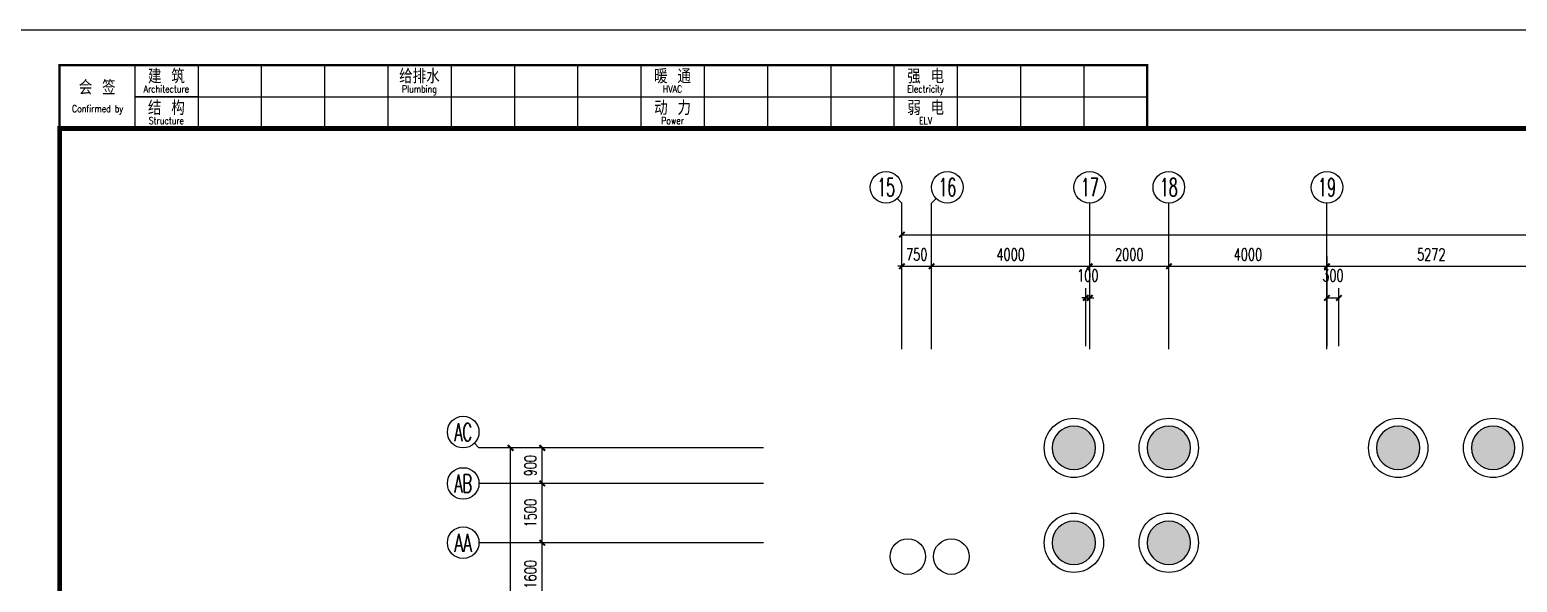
# Model space of a CAD drawing. Extents: x 190999 to 918899, y -200814 to 215286.
# Drawn here: x 666844 to 704460, y 23004 to 36986 of the extents above; entities that cross this region are included whole.
import ezdxf
from ezdxf.enums import TextEntityAlignment as Align

# ---------------------------------------------------------------- set-up
doc = ezdxf.new("R2010")
doc.units = 0
doc.header["$LTSCALE"] = 1000
doc.header["$MEASUREMENT"] = 0
doc.layers.get('Defpoints').update_dxf_attribs({"color": 1})
for name, color, linetype in [('A-外包装修', 250, 'Continuous'), ('AXIS', 3, 'Continuous'), ('AXIS_TEXT', 7, 'Continuous'), ('COLUMN', 2, 'Continuous'), ('PUB_HATCH', 250, 'Continuous'), ('图框', 189, 'Continuous')]:
    doc.layers.add(name, color=color, linetype=linetype)
doc.styles.add('_TCH_AXIS', font='COMPLEX', dxfattribs={"bigfont": 'GBCBIG'})
doc.styles.add('COMPLEX', font='COMPLEX')
doc.styles.add('DIM_FONT', font='SIMPLEX', dxfattribs={"width": 0.7, "bigfont": 'GBCBIG'})
doc.styles.add('TKZ2_tjkts.shx', font='tjromant.shx', dxfattribs={"bigfont": 'tjkts.shx'})
doc.dimstyles.new('DIMN', dxfattribs={"dimtxt": 300, "dimasz": 100, "dimexe": 250, "dimexo": 300, "dimgap": 150, "dimtad": 1, "dimdec": 0, "dimzin": 0, "dimdsep": 46, "dimtxsty": 'DIM_FONT', "dimblk": 'ARCHTICK', "dimcen": 0.09, "dimclrt": 7, "dimazin": 2, "dimtfac": 1, "dimtdec": 0, "dimtix": 1, "dimtmove": 2, "dimatfit": 3, "dimfxl": 0, "dimtolj": 1, "dimtzin": 0, "dimarcsym": 0})

# ---------------------------------------------------------------- blocks, each defined once
blk = doc.blocks.new('TJAD_TK_A0')
at = {"layer": '图框'}
for p, q in [((973, -441.7), (973, 399.3)), ((990, -412.7), (990, -156.7)), ((982, -172.7), (998, -172.7)), ((982, -188.7), (998, -188.7)), ((982, -204.7), (998, -204.7)), ((982, -220.7), (998, -220.7)), ((982, -236.7), (998, -236.7)), ((982, -252.7), (998, -252.7)), ((982, -268.7), (998, -268.7)), ((982, -284.7), (998, -284.7)), ((982, -300.7), (998, -300.7)), ((982, -316.7), (998, -316.7)), ((982, -332.7), (998, -332.7)), ((982, -348.7), (998, -348.7)), ((982, -364.7), (998, -364.7)), ((982, -380.7), (998, -380.7)), ((982, -396.7), (998, -396.7)), ((990, -396.7), (990, -412.7)), ((982, -412.7), (998, -412.7))]:
    blk.add_line(p, q, dxfattribs=at)
at = {"layer": '图框', "const_width": 1.2}
blk.add_lwpolyline([(2152, -431.7), (2152, 389.3), (998, 389.3), (998, -431.7)], close=True, dxfattribs=at)
at = {"layer": '图框', "const_width": 0.6}
blk.add_lwpolyline([(998, -431.7), (982, -431.7), (982, -156.7), (998, -156.7)], dxfattribs=at)
at = {"layer": '图框', "style": 'TKZ2_tjkts.shx'}
for s, p in [('强 电', (984.79, -212.7)), ('弱 电', (992.79, -212.7)), ('暖 通', (984.79, -276.7)), ('动 力', (992.79, -276.7)), ('给排水', (984.79, -340.7)), ('建 筑', (984.79, -404.7)), ('结 构', (992.79, -404.7)), ('会 签', (987.62, -422.2))]:
    blk.add_text(s, height=3.6, rotation=90, dxfattribs=at).set_placement(p, align=Align.MIDDLE_CENTER)
at = {"layer": '图框', "style": 'TKZ2_tjkts.shx', "width": 0.8}
for s, p in [('Electricity', (988.02, -212.7)), ('ELV', (996.02, -212.7)), ('HVAC', (988.02, -276.7)), ('Power', (996.02, -276.7)), ('Plumbing', (988.02, -340.7)), ('Architecture', (988.02, -404.7)), ('Structure', (996.02, -404.7)), ('Confirmed by', (992.95, -422.09))]:
    blk.add_text(s, height=1.8, rotation=90, dxfattribs=at).set_placement(p, align=Align.MIDDLE_CENTER)
blk = doc.blocks.new('_ArchTick')
at = {"const_width": 0.5}
blk.add_lwpolyline([(-0.7, -0.7), (0.7, 0.7)], dxfattribs=at)
blk = doc.blocks.new('*D618')
at = {"layer": 'AXIS', "color": 0, "lineweight": -2}
for p, q in [((693549, 30200), (693449, 30200)), ((693549, 28975), (693549, 30450)), ((693549, 30200), (693649, 30200)), ((693649, 28975), (693649, 30450)), ((693649, 30200), (693749, 30200))]:
    blk.add_line(p, q, dxfattribs=at)
at = {"layer": 'Defpoints', "color": 0}
for p in [(693649, 30200), (693549, 28675), (693649, 28675)]:
    blk.add_point(p, dxfattribs=at)
at = {"layer": 'AXIS', "color": 0, "lineweight": -2, "xscale": 100, "yscale": 100, "zscale": 100}
blk.add_blockref('_ArchTick', (693549, 30200), dxfattribs=at)
at = {"layer": 'AXIS', "color": 0, "lineweight": -2, "xscale": 100, "yscale": 100, "zscale": 100, "rotation": 180}
blk.add_blockref('_ArchTick', (693649, 30200), dxfattribs=at)
at = {"layer": 'AXIS', "color": 7, "insert": (693599, 30768), "char_height": 300, "attachment_point": 5, "style": 'DIM_FONT'}
blk.add_mtext('\\A1;100', dxfattribs=at)
blk = doc.blocks.new('*D619')
at = {"layer": 'AXIS', "color": 0, "lineweight": -2}
for p, q in [((699649, 28975), (699649, 30450)), ((699649, 30200), (699949, 30200)), ((699949, 28975), (699949, 30450))]:
    blk.add_line(p, q, dxfattribs=at)
at = {"layer": 'Defpoints', "color": 0}
for p in [(699949, 30200), (699649, 28675), (699949, 28675)]:
    blk.add_point(p, dxfattribs=at)
at = {"layer": 'AXIS', "color": 0, "lineweight": -2, "xscale": 100, "yscale": 100, "zscale": 100, "rotation": 180}
blk.add_blockref('_ArchTick', (699649, 30200), dxfattribs=at)
at = {"layer": 'AXIS', "color": 0, "lineweight": -2, "xscale": 100, "yscale": 100, "zscale": 100}
blk.add_blockref('_ArchTick', (699949, 30200), dxfattribs=at)
at = {"layer": 'AXIS', "color": 7, "insert": (699799, 30768), "char_height": 300, "attachment_point": 5, "style": 'DIM_FONT'}
blk.add_mtext('\\A1;300', dxfattribs=at)
blk = doc.blocks.new('*D625')
at = {"layer": 'AXIS', "color": 0, "lineweight": -2}
for p, q in [((688899, 29775), (688899, 31250)), ((689649, 29775), (689649, 31250)), ((688899, 31000), (688799, 31000)), ((688899, 31000), (689649, 31000)), ((689649, 31000), (689749, 31000))]:
    blk.add_line(p, q, dxfattribs=at)
at = {"layer": 'Defpoints', "color": 0}
for p in [(689649, 31000), (688899, 29475), (689649, 29475)]:
    blk.add_point(p, dxfattribs=at)
at = {"layer": 'AXIS', "color": 0, "lineweight": -2, "xscale": 100, "yscale": 100, "zscale": 100}
blk.add_blockref('_ArchTick', (688899, 31000), dxfattribs=at)
at = {"layer": 'AXIS', "color": 0, "lineweight": -2, "xscale": 100, "yscale": 100, "zscale": 100, "rotation": 180}
blk.add_blockref('_ArchTick', (689649, 31000), dxfattribs=at)
at = {"layer": 'AXIS', "color": 7, "insert": (689274, 31300), "char_height": 300, "attachment_point": 5, "style": 'DIM_FONT'}
blk.add_mtext('\\A1;750', dxfattribs=at)
blk = doc.blocks.new('*D626')
at = {"layer": 'AXIS', "color": 0, "lineweight": -2}
for p, q in [((689649, 29775), (689649, 31250)), ((693649, 29775), (693649, 31250)), ((689649, 31000), (693649, 31000))]:
    blk.add_line(p, q, dxfattribs=at)
at = {"layer": 'Defpoints', "color": 0}
for p in [(693649, 31000), (689649, 29475), (693649, 29475)]:
    blk.add_point(p, dxfattribs=at)
at = {"layer": 'AXIS', "color": 0, "lineweight": -2, "xscale": 100, "yscale": 100, "zscale": 100, "rotation": 180}
blk.add_blockref('_ArchTick', (689649, 31000), dxfattribs=at)
at = {"layer": 'AXIS', "color": 0, "lineweight": -2, "xscale": 100, "yscale": 100, "zscale": 100}
blk.add_blockref('_ArchTick', (693649, 31000), dxfattribs=at)
at = {"layer": 'AXIS', "color": 7, "insert": (691649, 31300), "char_height": 300, "attachment_point": 5, "style": 'DIM_FONT'}
blk.add_mtext('\\A1;4000', dxfattribs=at)
blk = doc.blocks.new('*D627')
at = {"layer": 'AXIS', "color": 0, "lineweight": -2}
for p, q in [((693649, 29775), (693649, 31250)), ((695649, 29775), (695649, 31250)), ((693649, 31000), (695649, 31000))]:
    blk.add_line(p, q, dxfattribs=at)
at = {"layer": 'Defpoints', "color": 0}
for p in [(695649, 31000), (693649, 29475), (695649, 29475)]:
    blk.add_point(p, dxfattribs=at)
at = {"layer": 'AXIS', "color": 0, "lineweight": -2, "xscale": 100, "yscale": 100, "zscale": 100, "rotation": 180}
blk.add_blockref('_ArchTick', (693649, 31000), dxfattribs=at)
at = {"layer": 'AXIS', "color": 0, "lineweight": -2, "xscale": 100, "yscale": 100, "zscale": 100}
blk.add_blockref('_ArchTick', (695649, 31000), dxfattribs=at)
at = {"layer": 'AXIS', "color": 7, "insert": (694649, 31300), "char_height": 300, "attachment_point": 5, "style": 'DIM_FONT'}
blk.add_mtext('\\A1;2000', dxfattribs=at)
blk = doc.blocks.new('*D628')
at = {"layer": 'AXIS', "color": 0, "lineweight": -2}
for p, q in [((695649, 29775), (695649, 31250)), ((699649, 29775), (699649, 31250)), ((695649, 31000), (699649, 31000))]:
    blk.add_line(p, q, dxfattribs=at)
at = {"layer": 'Defpoints', "color": 0}
for p in [(699649, 31000), (695649, 29475), (699649, 29475)]:
    blk.add_point(p, dxfattribs=at)
at = {"layer": 'AXIS', "color": 0, "lineweight": -2, "xscale": 100, "yscale": 100, "zscale": 100, "rotation": 180}
blk.add_blockref('_ArchTick', (695649, 31000), dxfattribs=at)
at = {"layer": 'AXIS', "color": 0, "lineweight": -2, "xscale": 100, "yscale": 100, "zscale": 100}
blk.add_blockref('_ArchTick', (699649, 31000), dxfattribs=at)
at = {"layer": 'AXIS', "color": 7, "insert": (697649, 31300), "char_height": 300, "attachment_point": 5, "style": 'DIM_FONT'}
blk.add_mtext('\\A1;4000', dxfattribs=at)
blk = doc.blocks.new('*D629')
at = {"layer": 'AXIS', "color": 0, "lineweight": -2}
for p, q in [((699649, 29775), (699649, 31250)), ((704921, 29775), (704921, 31250)), ((699649, 31000), (704921, 31000))]:
    blk.add_line(p, q, dxfattribs=at)
at = {"layer": 'Defpoints', "color": 0}
for p in [(704921, 31000), (699649, 29475), (704921, 29475)]:
    blk.add_point(p, dxfattribs=at)
at = {"layer": 'AXIS', "color": 0, "lineweight": -2, "xscale": 100, "yscale": 100, "zscale": 100, "rotation": 180}
blk.add_blockref('_ArchTick', (699649, 31000), dxfattribs=at)
at = {"layer": 'AXIS', "color": 0, "lineweight": -2, "xscale": 100, "yscale": 100, "zscale": 100}
blk.add_blockref('_ArchTick', (704921, 31000), dxfattribs=at)
at = {"layer": 'AXIS', "color": 7, "insert": (702285, 31300), "char_height": 300, "attachment_point": 5, "style": 'DIM_FONT'}
blk.add_mtext('\\A1;5272', dxfattribs=at)
blk = doc.blocks.new('*D636')
at = {"layer": 'AXIS', "color": 0, "lineweight": -2}
for p, q in [((688899, 29775), (688899, 32050)), ((728399, 29775), (728399, 32050)), ((688899, 31800), (728399, 31800))]:
    blk.add_line(p, q, dxfattribs=at)
at = {"layer": 'Defpoints', "color": 0}
for p in [(728399, 31800), (688899, 29475), (728399, 29475)]:
    blk.add_point(p, dxfattribs=at)
at = {"layer": 'AXIS', "color": 0, "lineweight": -2, "xscale": 100, "yscale": 100, "zscale": 100, "rotation": 180}
blk.add_blockref('_ArchTick', (688899, 31800), dxfattribs=at)
at = {"layer": 'AXIS', "color": 0, "lineweight": -2, "xscale": 100, "yscale": 100, "zscale": 100}
blk.add_blockref('_ArchTick', (728399, 31800), dxfattribs=at)
at = {"layer": 'AXIS', "color": 7, "insert": (708649, 32100), "char_height": 300, "attachment_point": 5, "style": 'DIM_FONT'}
blk.add_mtext('\\A1;39500', dxfattribs=at)
blk = doc.blocks.new('*D689')
at = {"layer": 'AXIS', "color": 0, "lineweight": -2}
for p, q in [((680599, 24004), (679554, 24004)), ((679804, 22404), (679804, 24004)), ((680599, 22404), (679554, 22404))]:
    blk.add_line(p, q, dxfattribs=at)
at = {"layer": 'Defpoints', "color": 0}
for p in [(679804, 24004), (680899, 24004), (680899, 22404)]:
    blk.add_point(p, dxfattribs=at)
at = {"layer": 'AXIS', "color": 0, "lineweight": -2, "xscale": 100, "yscale": 100, "zscale": 100}
for p, rotation in [((679804, 24004), 90), ((679804, 22404), 270)]:
    blk.add_blockref('_ArchTick', p, dxfattribs=dict(at, rotation=rotation))
at = {"layer": 'AXIS', "color": 7, "insert": (679504, 23204), "char_height": 300, "attachment_point": 5, "rotation": 90, "style": 'DIM_FONT'}
blk.add_mtext('\\A1;1600', dxfattribs=at)
blk = doc.blocks.new('*D690')
at = {"layer": 'AXIS', "color": 0, "lineweight": -2}
for p, q in [((680599, 25504), (679554, 25504)), ((679804, 24004), (679804, 25504)), ((680599, 24004), (679554, 24004))]:
    blk.add_line(p, q, dxfattribs=at)
at = {"layer": 'Defpoints', "color": 0}
for p in [(679804, 25504), (680899, 25504), (680899, 24004)]:
    blk.add_point(p, dxfattribs=at)
at = {"layer": 'AXIS', "color": 0, "lineweight": -2, "xscale": 100, "yscale": 100, "zscale": 100}
for p, rotation in [((679804, 25504), 90), ((679804, 24004), 270)]:
    blk.add_blockref('_ArchTick', p, dxfattribs=dict(at, rotation=rotation))
at = {"layer": 'AXIS', "color": 7, "insert": (679504, 24754), "char_height": 300, "attachment_point": 5, "rotation": 90, "style": 'DIM_FONT'}
blk.add_mtext('\\A1;1500', dxfattribs=at)
blk = doc.blocks.new('*D691')
at = {"layer": 'AXIS', "color": 0, "lineweight": -2}
for p, q in [((680599, 26404), (679554, 26404)), ((679804, 25504), (679804, 26404)), ((680599, 25504), (679554, 25504))]:
    blk.add_line(p, q, dxfattribs=at)
at = {"layer": 'Defpoints', "color": 0}
for p in [(679804, 26404), (680899, 26404), (680899, 25504)]:
    blk.add_point(p, dxfattribs=at)
at = {"layer": 'AXIS', "color": 0, "lineweight": -2, "xscale": 100, "yscale": 100, "zscale": 100}
for p, rotation in [((679804, 26404), 90), ((679804, 25504), 270)]:
    blk.add_blockref('_ArchTick', p, dxfattribs=dict(at, rotation=rotation))
at = {"layer": 'AXIS', "color": 7, "insert": (679504, 25954), "char_height": 300, "attachment_point": 5, "rotation": 90, "style": 'DIM_FONT'}
blk.add_mtext('\\A1;900', dxfattribs=at)
blk = doc.blocks.new('*D692')
at = {"layer": 'AXIS', "color": 0, "lineweight": -2}
for p, q in [((680599, 26404), (678754, 26404)), ((679004, -61596), (679004, 26404)), ((680599, -61596), (678754, -61596))]:
    blk.add_line(p, q, dxfattribs=at)
at = {"layer": 'Defpoints', "color": 0}
for p in [(679004, 26404), (680899, 26404), (680899, -61596)]:
    blk.add_point(p, dxfattribs=at)
at = {"layer": 'AXIS', "color": 0, "lineweight": -2, "xscale": 100, "yscale": 100, "zscale": 100}
for p, rotation in [((679004, 26404), 90), ((679004, -61596), 270)]:
    blk.add_blockref('_ArchTick', p, dxfattribs=dict(at, rotation=rotation))
at = {"layer": 'AXIS', "color": 7, "insert": (678704, -17596), "char_height": 300, "attachment_point": 5, "rotation": 90, "style": 'DIM_FONT'}
blk.add_mtext('\\A1;88000', dxfattribs=at)
blk = doc.blocks.new('_AXISO')
blk.add_circle((0, 0), 0.5)
at = {"layer": 'AXIS_TEXT', "style": 'COMPLEX', "width": 1.041667}
blk.add_attdef('A', text='', height=0.56, dxfattribs=at).set_placement((-0.25, -0.28), (0.25, -0.28), align=Align.FIT)

msp = doc.modelspace()

# ---------------------------------------------------------------- hatches: boundary and pattern name
at = {"layer": 'PUB_HATCH'}
for points in [[(692698.5, 26403.7, 1), (693798.5, 26403.7, 1)], [(695098.5, 26403.7, 1), (696198.5, 26403.7, 1)], [(700898.5, 26403.7, 1), (701998.5, 26403.7, 1)], [(703298.5, 26403.7, 1), (704398.5, 26403.7, 1)], [(692698.5, 24003.7, 1), (693798.5, 24003.7, 1)], [(696198.5, 24003.7, 1), (695098.5, 24003.7, 1)]]:
    msp.add_hatch(color=256, dxfattribs=at).paths.add_polyline_path(points)

# ---------------------------------------------------------------- linework, layer by layer
at = {"layer": 'A-外包装修'}
for centre, radius in [((693248.5, 26403.7), 750), ((695648.5, 26403.7), 750), ((701448.5, 26403.7), 750), ((703848.5, 26403.7), 750), ((693248.5, 24003.7), 750), ((695648.5, 24003.7), 750), ((689048.5, 23653.7), 450), ((690148.5, 23653.7), 450)]:
    msp.add_circle(centre, radius, dxfattribs=at)
at = {"layer": 'AXIS'}
for p, q in [((688781.4, 32717.4), (688898.5, 32600.2)), ((688898.5, 28903.7), (688898.5, 32600.2)), ((689765.7, 32717.4), (689648.5, 32600.2)), ((689648.5, 28903.7), (689648.5, 32600.2)), ((693648.5, 28903.7), (693648.5, 32600.2)), ((695648.5, 28903.7), (695648.5, 32600.2)), ((699648.5, 28903.7), (699648.5, 32600.2)), ((678086.9, 26520.9), (678204.1, 26403.7)), ((685398.5, 26403.7), (678204.1, 26403.7)), ((685398.5, 25503.7), (678204.1, 25503.7)), ((685398.5, 24003.7), (678204.1, 24003.7))]:
    msp.add_line(p, q, dxfattribs=at)
at = {"layer": 'COLUMN'}
for centre, start, end in [((693248.5, 26403.7), 0, 180), ((695648.5, 26403.7), 0, 180), ((701448.5, 26403.7), 0, 180), ((703848.5, 26403.7), 0, 180), ((693248.5, 26403.7), 180, 0), ((695648.5, 26403.7), 180, 0), ((701448.5, 26403.7), 180, 0), ((703848.5, 26403.7), 180, 0), ((693248.5, 24003.7), 0, 180), ((695648.5, 24003.7), 0, 180), ((693248.5, 24003.7), 180, 0), ((695648.5, 24003.7), 180, 0)]:
    msp.add_arc(centre, 550, start, end, dxfattribs=at)

# ---------------------------------------------------------------- block references
at = {"layer": 'AXIS'}
ref = msp.add_blockref('_AXISO', (688498.5, 33000.2), dxfattribs=dict(at, xscale=800, yscale=800, zscale=800))
ref.add_attrib('A', '15', dxfattribs={"layer": 'AXIS_TEXT', "height": 452.55, "style": '_TCH_AXIS', "width": 0.724138}).set_placement((688272.3, 32774), (688724.8, 32774), align=Align.FIT)
ref = msp.add_blockref('_AXISO', (690048.5, 33000.2), dxfattribs=dict(at, xscale=800, yscale=800, zscale=800))
ref.add_attrib('A', '16', dxfattribs={"layer": 'AXIS_TEXT', "height": 452.55, "style": '_TCH_AXIS', "width": 0.724138}).set_placement((689822.3, 32774), (690274.8, 32774), align=Align.FIT)
ref = msp.add_blockref('_AXISO', (693648.5, 33000.2), dxfattribs=dict(at, xscale=800, yscale=800, zscale=800))
ref.add_attrib('A', '17', dxfattribs={"layer": 'AXIS_TEXT', "height": 452.55, "style": '_TCH_AXIS', "width": 0.724138}).set_placement((693422.3, 32774), (693874.8, 32774), align=Align.FIT)
ref = msp.add_blockref('_AXISO', (695648.5, 33000.2), dxfattribs=dict(at, xscale=800, yscale=800, zscale=800))
ref.add_attrib('A', '18', dxfattribs={"layer": 'AXIS_TEXT', "height": 452.55, "style": '_TCH_AXIS', "width": 0.724138}).set_placement((695422.3, 32774), (695874.8, 32774), align=Align.FIT)
ref = msp.add_blockref('_AXISO', (699648.5, 33000.2), dxfattribs=dict(at, xscale=800, yscale=800, zscale=800))
ref.add_attrib('A', '19', dxfattribs={"layer": 'AXIS_TEXT', "height": 452.55, "style": '_TCH_AXIS', "width": 0.724138}).set_placement((699422.3, 32774), (699874.8, 32774), align=Align.FIT)
ref = msp.add_blockref('_AXISO', (677804.1, 26803.7), dxfattribs=dict(at, xscale=800, yscale=800, zscale=800))
ref.add_attrib('A', 'AC', dxfattribs={"layer": 'AXIS_TEXT', "height": 452.55, "style": '_TCH_AXIS', "width": 0.583333}).set_placement((677577.8, 26577.4), (678030.4, 26577.4), align=Align.FIT)
ref = msp.add_blockref('_AXISO', (677804.1, 25503.7), dxfattribs=dict(at, xscale=800, yscale=800, zscale=800))
ref.add_attrib('A', 'AB', dxfattribs={"layer": 'AXIS_TEXT', "height": 452.55, "style": '_TCH_AXIS', "width": 0.552632}).set_placement((677577.8, 25277.4), (678030.4, 25277.4), align=Align.FIT)
ref = msp.add_blockref('_AXISO', (677804.1, 24003.7), dxfattribs=dict(at, xscale=800, yscale=800, zscale=800))
ref.add_attrib('A', 'AA', dxfattribs={"layer": 'AXIS_TEXT', "height": 452.55, "style": '_TCH_AXIS', "width": 0.538462}).set_placement((677577.8, 23777.4), (678030.4, 23777.4), align=Align.FIT)
at = {"layer": '图框', "xscale": 100, "yscale": 100, "zscale": 100, "rotation": 270}
msp.add_blockref('TJAD_TK_A0', (710768.8, 134286.5), dxfattribs=at)

# ---------------------------------------------------------------- dimensions: what is measured, and where the dimension line sits
at = {"layer": 'AXIS'}
for p1, p2, distance, picture, middle in [((688898.5, 29475.2), (728398.5, 29475.2), 2325, '*D636', (708648.5, 32100.2)), ((688898.5, 29475.2), (689648.5, 29475.2), 1525, '*D625', (689273.5, 31300.2)), ((689648.5, 29475.2), (693648.5, 29475.2), 1525, '*D626', (691648.5, 31300.2)), ((693648.5, 29475.2), (695648.5, 29475.2), 1525, '*D627', (694648.5, 31300.2)), ((695648.5, 29475.2), (699648.5, 29475.2), 1525, '*D628', (697648.5, 31300.2)), ((699648.5, 29475.2), (704920.6, 29475.2), 1525, '*D629', (702284.6, 31300.2)), ((680898.5, -61596.3), (680898.5, 26403.7), 1894.4, '*D692', (678704.1, -17596.3)), ((680898.5, 25503.7), (680898.5, 26403.7), 1094.4, '*D691', (679504.1, 25953.7)), ((680898.5, 24003.7), (680898.5, 25503.7), 1094.4, '*D690', (679504.1, 24753.7)), ((680898.5, 22403.7), (680898.5, 24003.7), 1094.4, '*D689', (679504.1, 23203.7))]:
    dim = msp.add_aligned_dim(p1=p1, p2=p2, distance=distance, dimstyle='DIMN', dxfattribs=at)
    dim.commit()
    dim.dimension.update_dxf_attribs({"geometry": picture, "text_midpoint": middle})
for base, p1, p2, picture, middle in [((693648.5, 30200.2), (693548.5, 28675.2), (693648.5, 28675.2), '*D618', (693598.5, 30767.7)), ((699948.5, 30200.2), (699648.5, 28675.2), (699948.5, 28675.2), '*D619', (699798.5, 30767.7))]:
    dim = msp.add_linear_dim(base=base, p1=p1, p2=p2, angle=0, dimstyle='DIMN', dxfattribs=at)
    dim.commit()
    dim.dimension.update_dxf_attribs({"geometry": picture, "text_midpoint": middle, "dimtype": 161})

doc.saveas('drawing.dxf')
